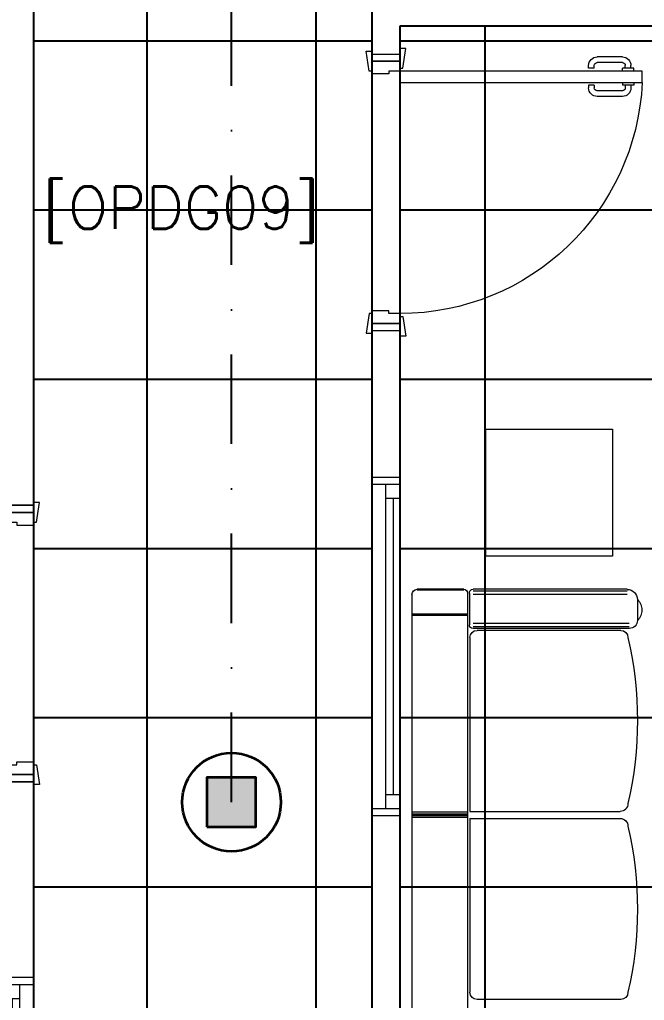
# Model space of a CAD drawing. Header units: inches. Extents: x -12418 to 472786, y -29325 to 19878.
# Drawn here: x 9148 to 11365, y -8203 to -4725 of the extents above; entities that cross this region are included whole.
import ezdxf

# ---------------------------------------------------------------- set-up
doc = ezdxf.new("R2010")
doc.units = ezdxf.units.IN
doc.header["$LTSCALE"] = 25
doc.header["$MEASUREMENT"] = 0
doc.linetypes.add('DASHDOT', pattern=[25.4, 12.7, -6.35, 0, -6.35])
doc.layers.get('0').update_dxf_attribs({"color": 8})
for name, color, linetype, lineweight in [('00-Ground Floor$0$72_EGR_BASE_TEXT', 252, 'Continuous', 5), ('00-Ground Floor$0$Aluminum', 251, 'Continuous', 5), ('00-Ground Floor$0$LOADING', 253, 'Continuous', 5), ('00-Ground Floor$0$Walls', 251, 'Continuous', 5), ('00-Ground Floor$0$Wooden Joinery', 251, 'Continuous', 5), ('E-LITE-CLNG-CNDT', 6, 'DASHDOT', 35), ('T-INTC-CLNG @ 100', 33, 'Continuous', 35), ('T-INTC-DEVC-NUMB', 2, 'Continuous', 25), ('T-SOUN-CLNG-CNDT', 3, 'DASHDOT', 25)]:
    doc.layers.add(name, color=color, linetype=linetype, lineweight=lineweight)
doc.layers.add('00-Ground Floor$0$False Ceiling', color=251, linetype='Continuous')
doc.styles.add('00-Ground Floor$0$SIMPLEX', font='SIMPLEX.shx', dxfattribs={"height": 150})
doc.styles.add('DC_Simplex', font='SIMPLEX.shx', dxfattribs={"width": 0.7})

# ---------------------------------------------------------------- blocks, each defined once
blk = doc.blocks.new('00-Ground Floor$0$A$C72370EFE')
at = {"layer": '00-Ground Floor$0$Wooden Joinery'}
for p, q in [((-0.01, -0.03), (-0.01, -0.07)), ((0, -0.03), (-0.01, -0.03)), ((0.04, -0.03), (0.05, -0.03)), ((0.05, -0.03), (0.05, -0.07)), ((-0.01, -0.04), (-0.02, -0.04)), ((-0.01, -0.06), (-0.02, -0.06)), ((0.05, -0.04), (0.06, -0.04)), ((0.05, -0.06), (0.06, -0.06)), ((-0.05, -0.07), (-0.05, -0.16)), ((-0.03, -0.07), (-0.03, -0.16)), ((0, -0.07), (-0.01, -0.07)), ((0.04, -0.07), (0.05, -0.07)), ((0.07, -0.07), (0.07, -0.16)), ((0.09, -0.07), (0.09, -0.16)), ((-0.01, -0.17), (-0.02, -0.17)), ((-0.01, -0.17), (-0.01, -0.19)), ((0.05, -0.17), (0.06, -0.17)), ((0.05, -0.17), (0.05, -0.19)), ((-0.01, -0.19), (-0.02, -0.19)), ((0.05, -0.19), (0.06, -0.19))]:
    blk.add_line(p, q, dxfattribs=at)
for centre, radius, start, end in [((-0.02, -0.07), 0.03, 90, 180), ((-0.02, -0.07), 0.01, 90, 180), ((0.06, -0.07), 0.03, 0, 90), ((0.06, -0.07), 0.01, 0, 90), ((-0.02, -0.16), 0.03, 180, 270), ((-0.02, -0.16), 0.01, 180, 270), ((0.06, -0.16), 0.01, 270, 0), ((0.06, -0.16), 0.03, 270, 0)]:
    blk.add_arc(centre, radius, start, end, dxfattribs=at)
blk = doc.blocks.new('00-Ground Floor$0$A$C5DAD61B4')
at = {"layer": '00-Ground Floor$0$Wooden Joinery'}
for points in [[(80, 959.1), (80, 969.1), (10, 979.1), (10, 959.1)], [(940, 959.1), (940, 969.1), (1010, 979.1), (1010, 959.1)], [(70, 859.1), (70, 849.1), (0, 839.1), (0, 859.1)], [(120, 859.1), (120, 0), (80, 0), (80, 859.1)], [(950, 859.1), (950, 849.1), (1020, 839.1), (1020, 859.1)]]:
    blk.add_lwpolyline(points, close=True, dxfattribs=at)
for points in [[(45, 859.1), (45, 959.1), (20, 959.1), (20, 859.1), (45, 859.1)], [(45, 859.1), (80, 859.1), (80, 899.1), (90, 899.1), (90, 959.1), (45, 959.1), (45, 859.1)], [(975, 859.1), (940, 859.1), (940, 899.1), (930, 899.1), (930, 959.1), (975, 959.1), (975, 859.1)], [(975, 859.1), (975, 959.1), (1000, 959.1), (1000, 859.1), (975, 859.1)]]:
    blk.add_lwpolyline(points, dxfattribs=at)
blk.add_arc((80, 859.1), 860, 272.666, 0, dxfattribs=at)
at = {"layer": '00-Ground Floor$0$Wooden Joinery', "xscale": 999.9999999998854, "yscale": 999.9999999998854, "zscale": 999.9999999998854, "rotation": 180}
blk.add_blockref('00-Ground Floor$0$A$C72370EFE', (120, 0), dxfattribs=at)
blk = doc.blocks.new('00-Ground Floor$0$GF21008-P')
at = {"layer": '00-Ground Floor$0$LOADING'}
for p, q in [((-0.7709, 0), (0.7906, 0)), ((-0.7019, -0.1974), (-0.7019, 0)), ((-0.6994, -0.1974), (-0.6994, 0)), ((-0.6968, -0.1974), (-0.6968, 0)), ((0, -0.1974), (0, 0)), ((0.0069, -0.1974), (0.0069, 0)), ((0.0099, -0.1974), (0.0099, 0)), ((0.0128, -0.1974), (0.0128, 0)), ((0.0197, -0.1974), (0.0197, 0)), ((-0.79, -0.1841), (-0.79, -0.0191)), ((-0.7866, -0.1841), (-0.7866, -0.0191)), ((-0.7767, -0.1974), (0.7964, -0.1974)), ((-0.7767, -0.2037), (-0.6644, -0.2037)), ((-0.6191, -0.2059), (-0.0026, -0.2059)), ((-0.0026, -0.2059), (-0.0026, -0.7385)), ((0.0223, -0.2059), (0.0223, -0.7385)), ((0.0223, -0.2059), (0.639, -0.2059)), ((-0.79, -0.7634), (-0.79, -0.217)), ((-0.784, -0.7634), (-0.784, -0.217)), ((-0.7722, -0.7634), (-0.7722, -0.217)), ((-0.6689, -0.7712), (-0.6689, -0.217)), ((-0.6571, -0.7712), (-0.6571, -0.217)), ((-0.6512, -0.7712), (-0.6512, -0.217)), ((-0.6444, -0.7413), (-0.6444, -0.2312)), ((0.6643, -0.7413), (0.6643, -0.2312)), ((-0.7533, -0.8), (-0.68, -0.8))]:
    blk.add_line(p, q, dxfattribs=at)
for centre, radius, start, end in [((-0.7709, -0.0191), 0.0191, 90, 180), ((-0.7767, -0.1841), 0.0133, 180, 270), ((-0.7767, -0.217), 0.0133, 90, 180), ((-0.6644, -0.217), 0.0133, 0, 90), ((-0.6191, -0.2312), 0.0253, 90, 180), ((0.639, -0.2312), 0.0253, 0, 90), ((-0.7533, -0.7634), 0.0366, 180, 270), ((-0.6191, -0.7413), 0.0253, 180, 270), ((-0.0307, -0.7385), 0.0281, 270, 0), ((0.0504, -0.7385), 0.0281, 180, 270), ((0.639, -0.7413), 0.0253, 270, 0), ((-0.68, -0.7712), 0.0288, 270, 0), ((-0.3249, 0.51), 1.31, 257.0217, 282.9783), ((0.3447, 0.5106), 1.3106, 257.0246, 282.9754), ((-0.7167, -0.7662), 0.0499, 222.6462, 317.3538)]:
    blk.add_arc(centre, radius, start, end, dxfattribs=at)
blk = doc.blocks.new('00-Ground Floor$0$A$C37be4daf')
at = {"layer": '00-Ground Floor$0$Aluminum'}
for p, q in [((1416, 598.2), (216, 598.2)), ((241, 498.2), (241, 598.2)), ((291, 548.2), (291, 598.2)), ((1341, 548.2), (1341, 598.2)), ((1391, 498.2), (1391, 598.2)), ((291, 573.2), (1341, 573.2)), ((1391, 548.2), (241, 548.2)), ((1416, 498.2), (216, 498.2))]:
    blk.add_line(p, q, dxfattribs=at)
at = {"layer": '00-Ground Floor$0$Walls'}
for p, q in [((216, 498.2), (216, 598.2)), ((1416, 498.2), (1416, 598.2))]:
    blk.add_line(p, q, dxfattribs=at)
blk = doc.blocks.new('00-Ground Floor$0$A$Ce9e1c4c3')
at = {"layer": '00-Ground Floor$0$False Ceiling', "color": 254, "linetype": 'Continuous'}
for p, q in [((-90802.1, -11267.4, 0), (-90802.1, -2747.4, 0)), ((-90400, -11267.4), (-90400, -2747.4)), ((-89800, -11267.4), (-89800, -2747.4)), ((-89602.1, -2747.4, 0), (-89602.1, -11267.4, 0)), ((-89200, -8477.4), (-89200, -4747.4)), ((-90802.1, -4800), (-89602.1, -4800)), ((-89502.1, -4800), (-85902.1, -4800)), ((-90802.1, -5400), (-89602.1, -5400)), ((-89502.1, -5400), (-85902.1, -5400)), ((-90802.1, -6000), (-89602.1, -6000)), ((-89502.1, -6000), (-85902.1, -6000)), ((-90802.1, -6600), (-89602.1, -6600)), ((-89502.1, -6600), (-85902.1, -6600)), ((-90802.1, -7200), (-89602.1, -7200)), ((-89502.1, -7200), (-85902.1, -7200)), ((-90802.1, -7800), (-89602.1, -7800)), ((-89502.1, -7800), (-85902.1, -7800))]:
    blk.add_line(p, q, dxfattribs=at)
at = {"layer": '00-Ground Floor$0$False Ceiling', "color": 254}
for p, q in [((-89502.1, -4747.4, 0), (-85902.1, -4747.4, 0)), ((-89502.1, -8477.4, 0), (-89502.1, -4747.4, 0))]:
    blk.add_line(p, q, dxfattribs=at)
blk = doc.blocks.new('00-Ground Floor')
at = {"layer": '00-Ground Floor$0$Aluminum'}
for p, q in [((10397.9, -7547.4, 0), (10397.9, -6347.4, 0)), ((10497.9, -7547.4, 0), (10497.9, -6347.4, 0)), ((10397.9, -6372.4, 0), (10497.9, -6372.4, 0)), ((10447.9, -7522.4, 0), (10447.9, -6372.4, 0)), ((10447.9, -6422.4, 0), (10497.9, -6422.4, 0)), ((10472.9, -6422.4, 0), (10472.9, -7472.4, 0)), ((10447.9, -7472.4, 0), (10497.9, -7472.4, 0)), ((10397.9, -7522.4, 0), (10497.9, -7522.4, 0))]:
    blk.add_line(p, q, dxfattribs=at)
at = {"layer": '00-Ground Floor$0$LOADING'}
blk.add_lwpolyline([(10802, -6177.6), (11252, -6177.6), (11252, -6627.6), (10802, -6627.6)], close=True, dxfattribs=at)
at = {"layer": '00-Ground Floor$0$Walls'}
for p, q in [((9197.9, -6447.4, 0), (9197.9, -2747.4, 0)), ((10397.9, -4847.4, 0), (10397.9, -4547.4, 0)), ((10497.9, -4847.4, 0), (10497.9, -4747.4, 0)), ((10497.9, -4747.4, 0), (14097.9, -4747.4, 0)), ((10397.9, -4847.4, 0), (10497.9, -4847.4, 0)), ((10397.9, -5827.4, 0), (10497.9, -5827.4, 0)), ((10397.9, -6347.4, 0), (10397.9, -5837.4, 0)), ((10497.9, -6347.4, 0), (10497.9, -5847.4, 0)), ((10397.9, -6347.4, 0), (10497.9, -6347.4, 0)), ((9097.9, -6447.4, 0), (9197.9, -6447.4, 0)), ((9097.9, -7427.4, 0), (9197.9, -7427.4, 0)), ((9197.9, -10017.4, 0), (9197.9, -7427.4, 0)), ((10397.9, -8677.4, 0), (10397.9, -7547.4, 0)), ((10397.9, -7547.4, 0), (10497.9, -7547.4, 0)), ((10497.9, -8477.4, 0), (10497.9, -7547.4, 0))]:
    blk.add_line(p, q, dxfattribs=at)
at = {"rotation": 90}
blk.add_blockref('00-Ground Floor$0$A$C37be4daf', (9696.2, -9538.4, 0), dxfattribs=at)
at = {"layer": '00-Ground Floor$0$False Ceiling', "color": 254}
blk.add_blockref('00-Ground Floor$0$A$Ce9e1c4c3', (100000, 0), dxfattribs=at)
at = {"layer": '00-Ground Floor$0$LOADING', "xscale": -1000, "yscale": 1000, "zscale": 1000, "rotation": 90.00000000000017}
blk.add_blockref('00-Ground Floor$0$GF21008-P', (10540, -7535.3), dxfattribs=at)
at = {"layer": '00-Ground Floor$0$Wooden Joinery', "xscale": -1, "rotation": 90}
blk.add_blockref('00-Ground Floor$0$A$C5DAD61B4', (11357, -4827.4, 0), dxfattribs=at)
at = {"layer": '00-Ground Floor$0$Wooden Joinery', "rotation": 270}
blk.add_blockref('00-Ground Floor$0$A$C5DAD61B4', (8238.9, -6427.4, 0), dxfattribs=at)
at = {"layer": '00-Ground Floor$0$72_EGR_BASE_TEXT', "insert": (9721.3, -5316.5, 0), "char_height": 150, "attachment_point": 2, "style": '00-Ground Floor$0$SIMPLEX'}
blk.add_mtext('[OPDG09]', dxfattribs=at)
blk = doc.blocks.new('DC_PA-CL-Speaker')
blk.add_hatch(color=256).paths.add_polyline_path([(-0.883, -0.87), (0.865, -0.87), (0.865, 0.878), (-0.883, 0.878)])
blk.add_lwpolyline([(-0.883, -0.87), (0.865, -0.87), (0.865, 0.878), (-0.883, 0.878)], close=True)
blk.add_circle((0, 0), 1.75)
at = {"layer": 'T-INTC-DEVC-NUMB', "style": 'DC_Simplex', "width": 0.7}
blk.add_attdef('DC_CONTROL', (3.364, 2.471), '', height=2, rotation=360, dxfattribs=at)

msp = doc.modelspace()

# ---------------------------------------------------------------- linework, layer by layer
at = {"layer": 'T-SOUN-CLNG-CNDT'}
msp.add_lwpolyline([(9900, -7500), (9899.4, -2149.7)], dxfattribs=at)

# ---------------------------------------------------------------- block references
at = {"layer": 'E-LITE-CLNG-CNDT'}
msp.add_blockref('00-Ground Floor', (0, 0), dxfattribs=at)
at = {"layer": 'T-INTC-CLNG @ 100', "xscale": 100, "yscale": 100, "zscale": 100}
msp.add_blockref('DC_PA-CL-Speaker', (9900, -7500), dxfattribs=at)

doc.saveas('drawing.dxf')
